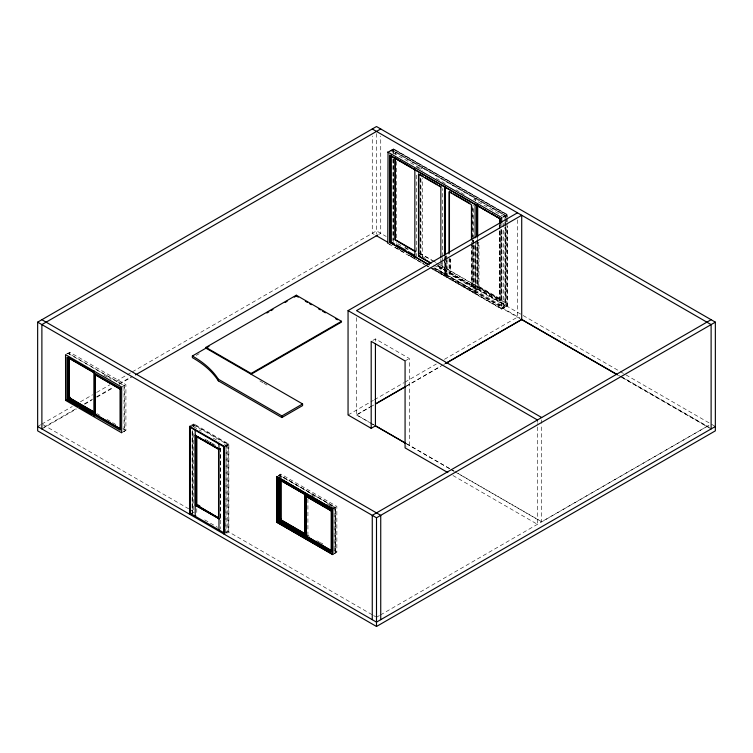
<?xml version="1.0" encoding="UTF-8"?>
<svg xmlns="http://www.w3.org/2000/svg" width="753" height="753" viewBox="0 0 753 753"><rect width="100%" height="100%" fill="white"/><g stroke="black" fill="none" stroke-linecap="round" stroke-linejoin="round"><path stroke-width="0.56" stroke-dasharray="3.77 2.82" d="M392.972 158.911L392.972 240.913L396.925 243.2M392.972 153.047L392.972 150.704L391.325 151.654L420.974 168.776M396.615 237.769L396.615 160.408M416.503 257.215L416.503 252.528M416.503 251.361L416.503 172.87M420.146 254.081L420.146 176.71M420.268 254.702L420.268 177.388M420.974 255.474L420.974 178.15M422.621 258.034L422.621 178.367M433.747 265L440.853 269.103L440.853 263.249M440.853 262.072L440.853 258.552M441.211 260.698L441.211 268.906L437.145 266.553M442.152 263.672L442.152 268.36L438.086 266.016M440.853 269.103L442.5 268.153L442.5 262.298M442.5 261.122L442.5 257.601M442.5 256.434L442.5 188.438M444.505 261.225L444.505 275.287L446.153 274.337L446.153 255.596M444.505 260.058L444.505 256.547M444.741 258.75L444.741 275.156L445.682 275.692L445.682 255.775M445.447 255.916L445.447 275.833L447.094 274.883L447.094 258.477M445.917 274.469L445.917 255.728M446.858 275.014L446.858 260.962M446.858 259.785L446.858 256.274M473.091 240.094L473.091 285.82L471.444 286.771L449.089 273.857L449.089 258.618M449.447 258.42L449.447 273.659L471.802 286.564L471.802 243.191M450.388 259.051L450.388 273.113L472.743 286.018L472.743 242.645M449.089 273.857L450.736 272.906L450.736 258.844M471.444 286.771L471.444 246.909M471.444 245.742L471.444 242.221M472.743 241.478L472.743 237.957M472.743 236.781L472.743 203.959M472.978 245.309L472.978 289.82L475.331 288.465L504.981 305.586L504.981 227.086M472.978 244.132L472.978 239.445M472.978 238.277L472.978 205.475M473.091 238.927L473.091 204.929M473.684 244.894L473.684 289.416L503.333 306.537L504.981 305.586M473.684 243.727L473.684 240.207M474.861 245.224L474.861 290.912L475.567 290.507L475.567 241.299M432.646 268.445L475.096 292.945L475.096 244.913M475.331 288.465L475.331 245.12M475.331 200.599L475.331 198.255L472.978 199.611M476.743 240.452L476.743 291.995L435.281 268.059M501.329 230.239L501.329 299.402L499.681 300.353L477.327 287.448L477.327 242.899M477.327 241.732L477.327 238.212M477.449 240.038L477.449 291.59L475.096 292.945M477.684 240.348L477.684 287.241L500.039 300.146L500.039 227.472M478.626 242.155L478.626 286.695L500.98 299.609L500.98 229.27M477.327 287.448L478.974 286.498L478.974 241.948M499.681 300.353L499.681 230.013M499.681 228.846L499.681 225.326M500.039 226.295L500.039 223.952M503.333 306.537L503.333 228.037M503.333 226.869L503.333 223.359M504.981 225.919L504.981 222.399M504.981 221.231L504.981 215.377L503.333 216.327L473.684 199.206M389.489 151.089L393.442 148.802L507.334 214.558L507.334 216.902M388.03 152.2L393.207 149.207L507.098 214.963L501.922 217.956M388.266 152.332L393.442 149.348M395.09 154.553L395.325 152.068L395.325 154.412M66.424 354.117L68.184 353.101L124.311 385.574L124.311 431.29M67.29 353.75L69.831 352.291L125.902 384.651L125.902 430.368L121.666 432.815M420.268 169.18L422.621 167.825M37.65 426.499L40.7 424.73M41.716 424.146L72.25 406.526M80.392 401.82L92.6 394.77M96.666 392.426L109.9 384.783M116 381.263L126.175 375.38M127.201 374.796L131.267 372.443M132.283 371.86L376.5 230.86L386.204 236.47M43.759 427.318L76.317 408.521M84.458 403.815L92.6 399.118M96.666 396.765L112.95 387.371M119.059 383.842L132.283 376.208M41.886 428.937L76.486 408.964M84.628 404.267L91.744 400.154M96.836 397.217L113.119 387.814M119.219 384.294L131.436 377.244M378.703 234.484L380.736 233.308L380.736 136.001M121.666 387.098L125.902 384.651M393.442 158.657L393.207 240.235L393.207 158.516M196.241 355.388L199.159 353.712M121.6 432.711L124.311 431.224M503.38 216.845L507.334 214.558M189.549 426.292L193.785 423.845L228.846 444.091L228.846 531.985L226.305 533.453M191.827 425.652L194.368 424.184L194.368 427.751M190.132 427.309L194.368 424.861L228.253 444.43M193.267 426.584L194.839 425.68M372.886 340.394L375.427 338.925L409.312 358.494L409.312 445.437L406.771 446.906M220.074 448.468L220.544 448.195L220.544 529.03M225.712 445.211L228.253 443.752L228.253 531.646L225.712 533.115M224.018 446.877L228.846 444.091M225.787 446.265L228.253 444.967L194.368 425.407L192.335 426.584L192.335 426.038L201.305 431.215M435.14 268.52L500.039 305.718L500.039 229.345M436.514 263.07L505.216 302.734L505.451 227.397M405.076 360.941L409.312 358.494M501.686 308.57L506.863 305.586L506.863 226.465M507.098 305.718L501.922 308.711L431.761 268.2M432.542 269.197L501.686 309.116L507.334 305.859L507.334 226.267M348.055 414.969L373.422 400.323M374.439 399.739L403.853 382.75M404.869 382.166L436.316 364.01M444.439 359.322L517.48 317.145L517.48 219.848M371.728 406.055L356.527 414.828L371.455 423.45M406.187 386.157L442.67 365.092M443.686 364.508L445.71 363.341M356.527 317.653L356.527 414.969L369.704 407.354M370.711 406.771L373.752 405.02M406.187 386.298L440.646 366.4M194.368 512.087L192.335 513.254L192.335 431.262M278.309 475.585L280.85 474.117L336.855 506.449L336.855 552.1L332.619 554.547M220.074 518.299L220.544 518.026M226.211 532.286L227.782 531.373L372.631 615.003M225.787 532.936L226.22 445.597L223.236 443.875M332.619 508.896L336.855 506.449M332.741 508.896L335.386 507.371L279.269 474.898L335.386 507.371L335.386 553.088L332.741 554.613M706.879 426.499L541.689 521.735L455.141 471.764M376.331 617.338L379.39 615.568M380.406 614.985L710.098 424.636M392.972 150.704L505.451 215.65L505.451 217.994M395.09 152.2L505.216 215.782L505.216 220.478M416.503 167.006L422.433 170.432M436.269 178.423L445.164 183.553M455.989 189.803L459.942 192.09M460.93 192.655L464.883 194.942M478.974 286.498L501.329 299.402M419.572 253.017L431.695 260.011M432.711 260.594L435.742 262.345M439.78 264.68L505.451 302.593M419.336 253.149L435.507 262.486M422.179 256.425L426.245 258.768M437.427 265.225L442.5 268.153M450.736 272.906L473.091 285.82M437.954 265.8L507.334 305.859M437.954 266.073L507.098 305.991L507.098 223.114M404.992 247.313L408.041 249.074M437.549 266.11L715.35 426.499M397.913 243.765L400.878 245.478M404.832 247.765L409.773 250.617M434.368 267.804L500.039 305.718M433.483 268.106L519.975 318.048M620.717 376.208L709.241 427.318M618.364 375.258L621.423 377.018M622.439 377.611L706.879 426.358M374.203 234.428L372.264 233.308L372.264 136.001M519.984 318.594L501.686 308.033L505.922 305.586L505.922 223.575M621.423 377.159L710.098 428.353M397.179 248.236L403.288 251.756M410.404 255.869L416.503 259.39M388.03 243.228L390.063 244.396M395.146 247.332L404.305 252.622M408.371 254.966L416.503 259.663M417.52 260.256L420.569 262.016M421.586 262.599L424.636 264.359M425.652 264.952L428.702 266.713M429.718 267.296L501.922 308.984L501.922 228.215M388.812 243.953L424.4 264.501M425.417 265.084L428.466 266.844M372.443 424.024L375.427 425.746M406.328 443.583L450.049 468.818M451.066 469.411L454.115 471.171M356.527 414.969L369.459 422.433M370.457 423.007L373.441 424.73M406.328 443.715L450.049 468.959M451.066 469.543L454.115 471.312M455.141 471.896L541.689 521.867L541.689 424.551M452.939 475.519L537.454 524.314L537.454 423.487M259.87 380.924L262.919 382.684M263.936 383.268L266.986 385.028M279.09 475.134L335.094 507.475L335.094 553.116M68.015 353.336L124.019 385.677L124.019 431.318M213.268 438.124L219.245 441.569M278.149 475.68L284.257 479.209M311.102 494.702L317.117 498.175M327.141 503.964L334.153 508.011L334.153 553.794M104.036 375.22L111.049 379.277M329.908 505.828L332.911 507.569M204.703 439.046L215.593 445.343M207.555 440.834L215.48 445.409M96.864 413.613L99.867 415.345M106.879 419.393L115.887 424.588M122.899 428.636L125.902 430.368M307.328 535.054L309.37 536.23M320.571 542.697L322.604 543.873M333.805 550.339L336.855 552.1M316.862 540.692L322.877 544.165M335.386 553.013L335.33 507.334M42.902 424.636L188.721 508.821M189.728 509.405L193.785 511.748L193.785 430.876M373.648 615.587L375.672 616.763M204.703 519.89L217.579 527.316M541.689 419.873L541.689 423.384M537.454 419.976L537.454 422.32M507.098 217.297L507.098 214.69L393.207 148.943L393.207 153.866M507.098 218.455L507.098 221.947M506.863 214.831L506.863 217.156M506.863 218.323L506.863 221.815M505.922 217.721L505.922 215.377L392.031 149.621L392.031 151.965M505.922 218.888L505.922 222.399M505.216 221.655L505.216 225.185M505.216 226.352L505.216 302.734M501.922 222.606L501.922 227.265M501.686 229.458L501.686 309.116M500.039 223.472L500.039 228.168M499.804 224.78L499.804 305.859M393.442 148.802L393.442 153.998M376.5 133.554L376.5 234.127M375.427 338.925L375.427 341.278M307.911 498.938L307.911 536.07M280.85 474.117L280.85 477.628M227.782 444.703L227.782 531.373M226.107 445.663L226.107 532.757M220.431 448.27L220.431 518.102M196.778 508.708L196.778 515.316M193.785 423.845L193.785 426.189M192.486 430.556L192.457 513.33M192.137 431.516L192.137 513.508M69.831 352.291L69.831 354.635"/><path stroke-width="1.13" d="M376.5 626.477L376.5 517.791L715.35 322.152L715.35 430.848L376.5 626.477L37.65 430.848L37.65 322.152L376.5 126.523L715.35 322.152M391.325 241.864L391.325 155.174M395.325 158.808L395.325 239.689L415.647 251.427M414.856 258.166L414.856 169.133M431.045 263.032L418.856 255.992L418.856 173.934M440.853 257.385L440.853 187.045L418.499 174.141L418.499 256.199L430.697 263.239M444.505 255.371L444.505 186.245M445.447 254.74L445.447 186.791M449.089 253.93L449.089 191.799L471.444 204.712L471.444 239.878M449.447 252.556L449.447 191.601L451.48 192.768M475.096 237.882L475.096 203.912M476.743 236.931L476.743 205.305M477.327 237.035L477.327 205.39M477.449 236.527L477.449 204.891M477.684 236.837L477.684 205.183M499.681 222.982L499.681 218.295L496.641 216.535M500.039 222.784L500.039 219.264M380.736 128.97L41.886 324.599L41.886 428.937M387.795 243.36L388.03 151.927M428.071 264.444L389.678 242.278L389.913 155.193L500.039 218.775L500.039 223.472M93.899 370.73L93.899 416.381M93.476 411.787L69.304 397.838L70.245 397.292M68.015 357.75L68.015 398.986L93.57 413.199M135.502 374.89L377.686 235.068M120.188 387.88L67.008 357.176L67.008 399.57L120.254 430.236L120.254 387.851M121.195 388.661L120.254 389.207L95.076 374.674L95.076 414.338L120.254 428.881M208.995 346.399L192.363 356L192.363 357.628A109.072 62.97 0 0 1 218.351 380.867L281.886 417.548L302.593 405.594L302.593 403.956L205.946 348.159L205.946 347.378L296.305 295.214L341.486 321.296L341.486 322.077L251.126 374.241L251.126 373.46L341.486 321.296M266.863 312.994L268.896 311.817M270.92 310.65L272.953 309.474M285.142 302.442L287.166 301.266M294.272 297.162L296.305 295.995L298.31 297.153M389.678 242.278L429.314 264.887M418.856 255.992L419.798 255.455M389.678 155.325L500.039 218.775M387.795 152.068L501.922 217.683M405.33 443.141L375.427 425.878L371.191 428.325L348.055 414.969L348.055 310.622L517.48 212.807M195.667 435.121L195.196 435.394L218.963 449.117L198.171 437.182M195.836 436.241L196.194 504.651L218.549 517.96L195.836 504.849L195.836 436.241L218.549 449.353L219.434 448.844M192.363 356A109.072 62.97 0 0 1 218.351 379.23L281.886 415.92L302.593 403.956M375.785 403.712L405.17 386.741M445.71 363.341L521.716 319.46L617.347 374.674M375.785 403.853L405.17 386.882M445.71 363.473L521.716 319.592L521.716 215.254L356.527 310.622L541.689 417.529M191.827 513.555L190.132 514.534L190.132 426.631M276.68 476.527L276.68 522.177L332.741 554.481M278.092 478.974L331.329 509.64L331.273 552.062L278.092 521.358L278.149 478.936L331.329 509.64M219.434 518.676L195.196 505.225L200.618 507.814M304.974 492.528L304.974 538.179M305.558 494.495L280.38 479.962L280.38 519.626L281.321 519.09M278.092 521.358L331.329 552.034M279.09 479.539L279.09 520.784L305.652 535.571M332.685 508.859L332.741 554.613L276.615 522.14L276.615 476.423L332.741 508.83L276.615 476.498M331.329 511.005L306.151 496.462L306.151 536.136L307.092 535.59M711.114 319.714L372.264 515.344L372.264 619.681M715.35 426.499L376.5 622.129L37.65 426.499M372.264 128.97L711.114 324.599L711.114 428.937M398.017 159.598L394.967 157.838L394.967 239.896L415.298 251.634M400.05 160.775L402.083 161.942M404.116 163.119L407.166 164.879M409.199 166.055L411.232 167.222M413.265 168.399L415.298 169.576M478.343 205.974L480.376 207.15M482.409 208.317L485.459 210.078M487.492 211.254L489.525 212.431M491.558 213.598L494.608 215.358M419.873 174.527L422.922 176.287M424.956 177.454L437.145 184.494M439.178 185.671L441.211 186.848M453.513 193.945L469.768 203.329M392.313 242.438L394.29 243.577M396.266 244.716L406.149 250.429M408.126 251.568L414.056 254.994M376.142 235.548L387.795 242.278M521.001 319.178L617.347 374.806M348.055 310.622L537.454 419.976M305.341 301.209L307.346 302.367M309.361 303.525L311.365 304.683M318.397 308.739L320.401 309.907M322.406 311.064L325.418 312.806M335.462 318.594L337.466 319.761M375.427 425.746L405.33 443.009M447.847 472.583L405.076 447.884L405.076 360.941L371.191 341.373L371.191 428.325M205.946 347.378L251.126 373.46M41.886 319.714L380.736 515.344L380.736 619.681M37.65 322.152L376.5 517.791M190.132 427.309L224.018 446.877M71.441 359.256L69.427 358.099L69.304 397.838M73.455 360.423L76.477 362.165M78.491 363.332L80.505 364.49M82.519 365.657L89.569 369.723M91.584 370.89L93.598 372.048M283.523 481.638L286.545 483.379M288.559 484.546L290.573 485.704M292.588 486.871L299.638 490.937M301.652 492.104L305.68 494.429M69.304 358.164L93.476 372.114M219.076 449.052L195.309 435.328L195.309 505.159L219.076 518.873M69.427 397.763L93.598 411.722M305.68 534.103L280.502 519.561L280.502 479.887M280.38 519.626L305.558 534.169M67.892 398.648L92.892 413.086M279.975 521.02L303.977 534.884M306.151 536.136L331.329 550.669M279.09 520.784L305.181 535.844M68.015 398.986L94.097 414.046M278.695 522.187L287.862 527.476M289.896 528.653L297.021 532.766M299.063 533.943L302.113 535.712M66.603 399.805L77.804 406.272M79.837 407.448L92.054 414.498M65.539 400.351L121.666 432.815L121.666 387.033L65.539 354.635L65.596 400.445M197.823 504.839L199.799 505.988M202.595 508.953L216.459 516.963M501.686 217.815L501.686 222.502M499.804 218.907L499.804 223.603M389.913 155.193L389.913 242.137M375.427 343.622L375.427 425.878M332.619 508.896L332.619 554.547M304.974 493.695L304.974 537.002M296.305 295.214L296.305 295.995M281.886 415.92L281.886 417.548M281.208 479.482L281.208 519.156M279.561 479.275L279.561 520.511M277.678 478.296L277.678 521.603M224.61 534.432L224.61 446.529L189.549 426.292L189.549 514.195M224.018 446.19L224.018 534.093M223.782 446.877L223.782 532.738L190.368 513.442L190.368 427.582M218.963 444.091L218.963 529.952M218.549 449.353L218.549 517.96M218.351 379.23L218.351 380.867M196.844 436.825L196.844 504.275M195.196 430.368L195.196 516.229M68.721 357.082L68.721 398.855M68.485 357.477L68.485 398.714M120.367 389.141L95.189 374.599L95.189 414.272L120.367 428.805L120.367 389.141M331.442 510.939L306.264 496.396L306.264 536.07L331.442 550.603L331.442 510.939"/></g></svg>
